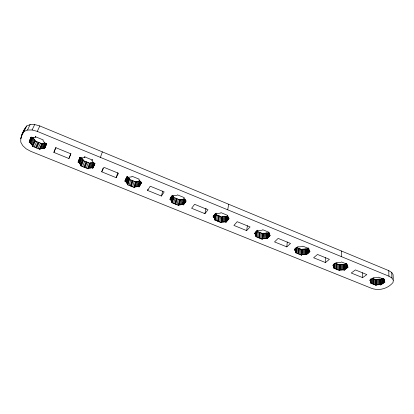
<?xml version="1.0" encoding="UTF-8"?>
<svg xmlns="http://www.w3.org/2000/svg" width="414" height="414" viewBox="0 0 414 414"><rect width="100%" height="100%" fill="white"/><g stroke="black" fill="none" stroke-linecap="round" stroke-linejoin="round"><path stroke-width="0.62" d="M362.633 277.628L366.856 274.591L355.398 269.918L351.253 273.012L362.633 277.628L362.643 272.743M346.254 268.598L346.358 263.697M346.565 268.36L346.668 263.459M347.248 267.837L347.294 265.384M334.326 263.428L334.17 267.703L333.658 268.106L339.439 270.445L339.956 270.042L343.501 269.799L344.277 270.109L348.246 267.071L347.47 266.756L347.506 264.913M345.26 269.354L345.385 263.847L344.407 264.608L344.277 270.109M345.944 268.836L346.063 263.325M343.501 269.799L343.641 264.298L340.117 264.551L339.599 264.955L335.293 263.206L335.107 268.691M343.625 269.845L343.76 264.344M343.889 269.954L344.024 264.453M344.153 270.063L344.288 264.562M344.583 269.876L344.712 264.37M347.47 266.756L346.808 264.758L347.341 264.344L341.488 261.948L340.955 262.367L337.358 262.631L336.572 262.31L332.675 265.405L333.456 265.721L334.17 267.703M342.652 269.954L342.797 264.458M340.872 270.078L341.022 264.587M341.271 256.571L341.426 251.003M341.773 270.047L341.917 264.551M339.439 270.445L339.677 264.893M339.697 270.244L339.858 264.753M339.878 270.104L340.034 264.613M339.956 270.042L340.117 264.551M337.995 269.861L338.166 264.375M338.988 270.264L339.149 264.774M336.551 269.276L336.732 263.79M337.001 269.462L337.177 263.972M336.101 269.095L336.282 263.609M333.725 266.28L333.767 265.058M333.803 266.212L333.85 264.996M333.824 267.227L333.932 264.173M333.917 267.905L334.067 263.635M334.108 268.293L334.264 264.023M333.337 265.674L333.379 264.453M333.456 265.721L333.503 264.499M333.461 266.228L333.529 264.396M333.586 266.73L333.674 264.287M325.44 262.543L329.415 259.314L317.517 254.46L313.621 257.751L325.44 262.543L325.668 257.653M308.223 253.13L308.554 248.224M308.513 252.876L308.761 249.197M309.154 252.317L309.32 249.865M296.429 247.381L296.026 252.261L295.544 252.695L301.547 255.122L302.034 254.693L305.568 254.408L306.37 254.734L310.091 251.51L309.284 251.179L309.367 249.952M306.66 254.486L307.043 248.98M307.297 253.932L307.674 248.426M307.933 253.378L308.264 248.478M305.568 254.408L305.962 248.907L302.448 249.202L301.961 249.632L301.547 255.122M305.692 254.46L306.086 248.959M305.972 254.574L306.36 249.073M306.246 254.688L306.629 249.181M306.37 254.734L306.753 249.233L308.311 247.867M303.855 254.688L304.259 249.192M304.73 254.584L305.128 249.083M302.95 254.724L303.358 249.228M301.076 254.931L301.495 249.44M301.62 255.055L302.039 249.564M301.79 254.905L302.204 249.414M301.956 254.76L302.448 249.202M300.046 254.517L300.476 249.026M298.546 253.906L298.986 248.421M299.017 254.098L299.451 248.607M297.045 253.301L297.495 247.81M298.08 253.72L298.52 248.229M295.782 252.478L295.984 250.035M295.948 252.328L296.352 247.448M296.015 252.882L296.465 247.391L301.961 249.632M294.727 250.015L294.83 248.793M295.006 250.128L295.11 248.902M296.026 252.261L295.182 250.713L295.291 248.343M295.182 250.713L295.337 248.876M295.348 251.241L295.606 248.188M295.632 251.759L295.989 247.484M286.814 246.879L290.514 243.442L278.146 238.397L274.534 241.9L286.814 246.879L287.275 241.988M370.892 279.522L370.913 282.576L370.37 282.953L375.938 285.21L376.486 284.827L380.042 284.615L380.787 284.92L384.984 282.058L384.239 281.753L383.711 278.627M268.438 237.32L268.945 233.035M268.707 237.056L269.214 232.766M268.976 236.787L269.338 233.724M256.106 235.457L255.945 236.679L262.181 239.199L262.631 238.749L266.155 238.423L266.989 238.764L270.435 235.333L269.597 234.986L269.742 233.76M269.571 236.192L269.711 234.966M266.989 238.764L267.651 233.263L268.5 232.404L267.842 237.91M267.258 238.495L267.915 232.994M266.155 238.423L266.823 232.927L267.651 233.263M266.285 238.48L266.952 232.978M266.569 238.593L267.237 233.092M266.859 238.712L267.522 233.211M264.458 238.728L265.136 233.232L266.823 232.927M265.333 238.609L266 233.113M263.558 238.774L264.241 233.279L265.136 233.232M393.3 280.231L393.015 282.508C387.856 288.703 378.934 291.161 371.374 288.242L30.776 151.338L26.175 148.833L22.739 145.65L20.793 142.168C20.229 136.278 23.334 130.679 26.636 126.022L30.124 124.593L34.693 124.542L39.816 125.949L388.762 270.632L391.737 272.469L393.109 274.679L393.3 280.231L391.918 278.032L388.922 276.195L37.281 131.393L32.111 129.975L27.51 130.022L24.007 131.44L22.087 134.11M261.695 239.002L262.393 233.517M262.181 239.199L262.942 233.641M262.409 238.971L263.097 233.486M262.564 238.816L263.252 233.325M262.631 238.749L263.325 233.253L264.241 233.279M260.623 238.573L261.327 233.082M259.066 237.941L259.78 232.456M259.552 238.138L260.266 232.652M257.508 237.31L258.232 231.824M258.579 237.745L259.299 232.254M256.318 236.29L257.053 230.8M255.945 236.679L256.39 236.218L257.12 230.727L256.903 230.96M256.432 236.875L257.166 231.39M256.39 236.218L255.407 234.588L255.557 232.192M255.407 234.588L255.816 231.535M255.619 235.147L256.116 231.483M255.95 235.69L256.602 230.81M256.012 236.606L256.178 235.385M256.168 236.451L256.328 235.23M256.494 234.008L256.737 232.182M254.889 233.853L255.055 232.632M255.179 233.972L255.345 232.751M246.661 230.598L250.072 226.944L237.206 221.697L233.894 225.418L246.661 230.598L247.381 225.713M227.607 220.336L228.243 216.667M227.855 220.051L228.28 217.604M228.399 219.425L228.611 218.199M225.904 222.101L226.867 216.605M214.359 214.788L213.893 217.226L215.176 219.539L214.768 220.025L221.257 222.649L221.671 222.168L225.175 221.806L226.044 222.158L227.001 216.662L227.778 215.751L226.825 221.247M226.287 221.873L227.245 216.377M227.364 220.626L228 216.957M225.175 221.806L226.142 216.31L227.001 216.662M225.309 221.857L226.277 216.367M227.721 209.815L228.688 204.262M225.609 221.982L226.572 216.486M223.503 222.137L224.476 216.646L226.142 216.31M224.362 222.007L225.335 216.517M221.671 222.168L222.66 216.682L224.476 216.646M222.597 222.189L223.581 216.703M220.755 222.447L221.744 216.962M221.257 222.649L222.246 217.169L222.66 216.682M221.324 222.577L222.313 217.091M221.464 222.406L222.453 216.926M221.604 222.24L222.592 216.76M219.643 221.997L220.641 216.512M218.018 221.34L219.032 215.86M218.525 221.547L219.534 216.061M217.51 221.133L218.53 215.653M215.28 220.232L216.31 214.752M216.398 220.683L217.422 215.202M214.307 218.411L215.233 213.531M214.685 218.985L215.725 213.5L216.212 214.054L215.109 219.617M214.835 219.948L215.296 217.516M215.089 219.172L216.01 214.302M213.453 217.05L213.805 215.218M213.753 217.174L214.105 215.342M214.038 217.821L214.737 214.162M204.904 213.66L207.988 209.774L194.596 204.309L191.615 208.273L204.904 213.66L206.022 208.175M185.063 202.637L185.627 200.195M185.55 201.97L185.829 200.749M183.293 204.816L184.577 199.336M173.135 197.84L171.929 202.7L178.682 205.432L179.05 204.914L182.533 204.506L183.433 204.873L184.934 199.087L183.656 204.573M184.137 203.911L185.13 199.641M184.618 203.243L185.327 200.195M184.841 202.943L185.55 199.89M181.736 204.728L183.029 199.248L183.821 199.025L184.716 199.393M182.533 204.506L183.821 199.025M182.672 204.568L183.961 199.082M182.983 204.692L184.266 199.212M180.887 204.868L182.181 199.393L183.029 199.248M178.993 204.997L180.359 199.444L182.181 199.393M179.986 204.935L181.285 199.46M178.155 205.215L179.469 199.75M178.682 205.432L180.049 199.879M178.864 205.173L180.173 199.703M176.995 204.749L178.32 199.279M175.308 204.066L176.643 198.596M175.836 204.278L177.166 198.813M174.78 203.854L176.121 198.384M173.621 203.383L174.967 197.913M171.748 201.597L173.109 196.127L172.679 195.517L171.313 200.992L172.286 202.182L171.929 202.7M171.986 202.617L173.347 197.147M172.11 202.441L173.466 196.971M172.229 202.26L173.647 196.707L173.109 196.127M172.457 202.912L173.813 197.447M171.313 200.992L170.785 199.745L171.748 195.874M170.992 200.371L172.214 195.506M170.014 199.434L170.48 197.607M170.547 198.389L170.858 197.173M170.33 199.558L170.946 197.126M171.013 197.711L171.324 196.495M170.646 199.688L171.531 196.184M147.943 189.203L147.596 190.419L161.434 196.034L162.723 191.164M138.918 186.817L140.548 181.353L139.761 181.032L136.325 181.498L134.348 187.501L127.31 184.654L129.07 179.117M134.348 187.501L134.669 186.952L138.126 186.497L139.068 186.88L140.512 182.02M139.254 186.559L140.703 181.699M139.678 185.85L140.76 182.207M140.103 185.146L141.003 182.103M140.294 184.82L141.014 182.388M140.486 184.499L141.21 182.067M140.91 183.785L141.272 182.569M24.721 128.702L21.87 134.845M138.126 186.497L139.761 181.032M138.271 186.559L139.906 181.094M138.597 186.688L140.227 181.223M136.506 186.89L138.147 181.43M137.35 186.735L138.985 181.275M134.509 187.226L136.165 181.772M134.617 187.04L136.325 181.498M135.606 186.962L137.257 181.508M133.8 187.278L135.461 181.824M134.4 187.413L136.051 181.963M132.594 186.792L134.26 181.337M130.834 186.077L132.516 180.628M131.383 186.3L133.065 180.851M130.286 185.855L131.973 180.406M129.075 185.368L130.772 179.919M127.465 184.38L129.287 178.739M127.626 184.101L129.334 178.651L128.257 177.399L126.534 182.853L127.626 184.101L127.31 184.654M127.864 184.877L129.572 179.428M127.026 183.49L128.744 178.036M42.425 143.829L39.956 149.325L32.302 146.23L32.504 145.604L30.238 142.737L29.197 142.318L30.714 137.536L31.759 137.965L35.19 137.365L35.728 136.18M125.923 179.381L126.306 178.165M126.104 179.05L126.684 177.228M125.411 181.342L127.062 176.292M126.694 177.994L127.082 176.778M125.737 181.472L127.279 176.623M126.534 182.853L125.887 181.534L127.424 176.68M126.151 182.196L127.879 176.742M125.887 181.534L124.935 181.146L125.514 179.329M125.085 181.208L125.856 178.781M125.52 180.1L125.908 178.889M35.19 137.365L35.397 136.718L43.196 139.906L42.973 140.548L45.204 143.446L46.233 143.87L44.583 148.554L43.558 148.14L40.168 148.704L39.956 149.325M32.608 137.272L35.009 140.206L34.802 140.832L42.394 143.927L42.606 143.306L45.245 143.011L42.823 148.419M103.008 168.188L101.725 171.815L116.148 177.668L117.757 172.819M100.4 157.382L102.393 151.891M92.669 168.058L94.449 163.225M82.94 160.332L80.808 165.848L88.146 168.814L88.415 168.234L91.841 167.722L92.819 168.12L94.599 163.287M93.336 167.028L94.671 163.401M93.693 166.278L94.806 163.251M93.854 165.931L94.909 163.168M94.376 164.829L94.822 163.618M91.085 167.981L93.098 162.547L93.849 162.283L91.841 167.722M91.996 167.784L93.781 162.95M92.332 167.924L94.113 163.085M90.252 168.156L92.27 162.718L93.098 162.547M88.146 168.814L90.216 163.292M88.28 168.524L90.443 162.8L92.27 162.718M92.819 168.12L94.899 163.721L93.911 163.318L91.96 160.575L92.415 159.385M89.362 168.239L91.385 162.805M53.877 152.409L55.673 147.632L70.861 153.827L68.926 158.515L53.877 152.409L55.973 147.539M87.577 168.581L89.61 163.152M86.314 168.074L88.363 162.645M84.482 167.334L86.547 161.905M85.056 167.566L87.111 162.138M83.913 167.101L85.977 161.672M82.65 166.588L84.725 161.165M80.942 165.553L83.162 159.835L81.517 157.817L79.405 163.251L81.072 165.258L80.808 165.848M79.405 163.251L79.079 162.547L78.086 162.143L80.037 157.662L81.035 158.065L84.508 157.527L84.927 156.435M81.387 166.081L83.473 160.653M80.409 164.617L82.51 159.188M79.85 163.939L81.956 158.51M78.086 162.143L79.995 157.258M78.903 160.265L80.062 157.387M78.241 162.21L80.15 157.32M78.582 162.345L80.492 157.46M78.924 162.485L80.828 157.594M79.079 162.547L80.984 157.656M68.926 158.515L70.908 153.63M83.162 159.835L82.898 160.42L90.174 163.385L90.443 162.8M44.07 148.347L46.239 143.477M45.819 145.05L46.544 143.425M44.422 148.491L46.611 143.513M44.991 147.394L46.678 143.601M44.583 148.554L46.637 143.865M84.508 157.527L84.777 156.916L92.239 159.97L91.96 160.575M43.558 148.14L45.731 143.27M43.718 148.207L45.892 143.337M41.115 148.704L43.548 143.301M42.005 148.61L44.433 143.203M39.361 149.081L41.798 143.684M40.065 149.014L42.606 143.306M38.047 148.554L40.5 143.156M36.137 147.777L38.605 142.385M36.732 148.021L39.195 142.623M35.537 147.534L38.01 142.142M34.217 147.006L36.706 141.609M32.473 145.702L35.009 140.206M32.302 146.23L34.905 140.522M32.903 146.468L35.397 141.076M31.78 144.921L34.29 139.528M30.636 143.482L33.161 138.079M31.153 144.212L33.669 138.814M37.281 131.393L39.816 125.949M29.363 142.385L31.645 137.526M29.72 142.525L32.002 137.671M30.072 142.67L32.354 137.81M30.238 142.737L32.768 137.339M30.331 138.742L31.097 137.117M30.072 139.565L31.091 137.401M29.834 140.31L31.36 137.07M29.575 141.133L31.102 137.888M29.316 141.945L31.35 137.629M29.197 142.318L31.485 137.458M32.111 129.975L34.693 124.542M27.51 130.022L30.124 124.593M21.393 136.454L22.18 134.835M22.703 133.758L23.489 132.138M24.007 131.44L26.636 126.022M20.917 138.059L21.699 136.439M20.7 138.783L21.223 137.707M101.725 171.815L103.95 167.328L118.497 173.264L116.148 177.668M124.935 181.146L127.284 176.933L128.247 177.327L131.75 176.84L132.071 176.271L139.228 179.195L138.892 179.759L140.584 182.362L141.531 182.745L139.068 186.88M129.334 178.651L129.023 179.205L136.004 182.046M147.596 190.419L150.215 186.207L164.172 191.899L161.434 196.034M173.647 196.707L173.29 197.23L179.992 199.962L180.359 199.444M183.433 204.873L186.259 200.992L185.348 200.619L183.894 198.156L184.277 197.628L177.415 194.818L177.042 195.356L173.513 195.791L172.591 195.413L169.875 199.372L170.785 199.745M215.87 214.468L216.212 214.054M226.044 222.158L229.19 218.504L228.316 218.147L227.084 215.813L227.509 215.316L220.921 212.62L220.502 213.122L216.952 213.51L216.067 213.153L213.013 216.874L213.893 217.226M263.325 233.253L262.874 233.713L256.68 231.188M375.938 285.21L375.86 279.724L376.409 279.341L379.938 279.119L380.678 279.424L381.713 278.705L381.827 284.206M383.737 279.854L384.306 279.466L378.665 277.157L378.101 277.551L374.499 277.784L373.744 277.473L369.609 280.387L370.364 280.692L370.913 282.576M255.309 234.024L254.465 233.682L257.824 230.184L258.672 230.531L262.243 230.189L262.704 229.713L269.033 232.306L268.567 232.771L269.597 234.986M295.135 250.18L294.323 249.849L297.961 246.558L298.779 246.894L302.365 246.589L302.862 246.144L308.947 248.633L308.446 249.073L309.284 251.179M215.808 214.545L222.246 217.169M375.86 279.724L372.667 278.425L372.719 283.906M305.962 248.907L306.753 249.233M343.641 264.298L344.407 264.608M391.737 272.469L391.918 278.032M388.762 270.632L388.922 276.195M384.311 279.962L384.352 281.805M384.192 279.916L384.239 281.753M383.799 278.565L383.928 282.778M383.095 278.374L383.204 283.269M382.769 278.596L382.878 283.497M382.427 278.213L382.546 283.719M380.999 279.196L381.113 284.697M380.678 279.424L380.787 284.92M380.564 279.378L380.668 284.873M380.306 279.269L380.414 284.765M380.052 279.165L380.155 284.661M379.938 279.119L380.042 284.615M379.084 279.269L379.183 284.76M378.205 279.357L378.298 284.842M377.309 279.378L377.397 284.868M376.409 279.341L376.486 284.827M376.321 279.403L376.404 284.889M376.135 279.533L376.212 285.018M375.948 279.667L376.021 285.148M375.431 279.548L375.503 285.034M374.479 279.16L374.546 284.646M373.531 278.777L373.594 284.258M373.097 278.601L373.154 284.082M371.72 278.643L371.762 283.518M370.799 278.974L370.804 283.129M370.582 279.067L370.602 282.12M370.39 279.207L370.406 281.649M370.235 279.424L370.245 280.645"/></g></svg>
